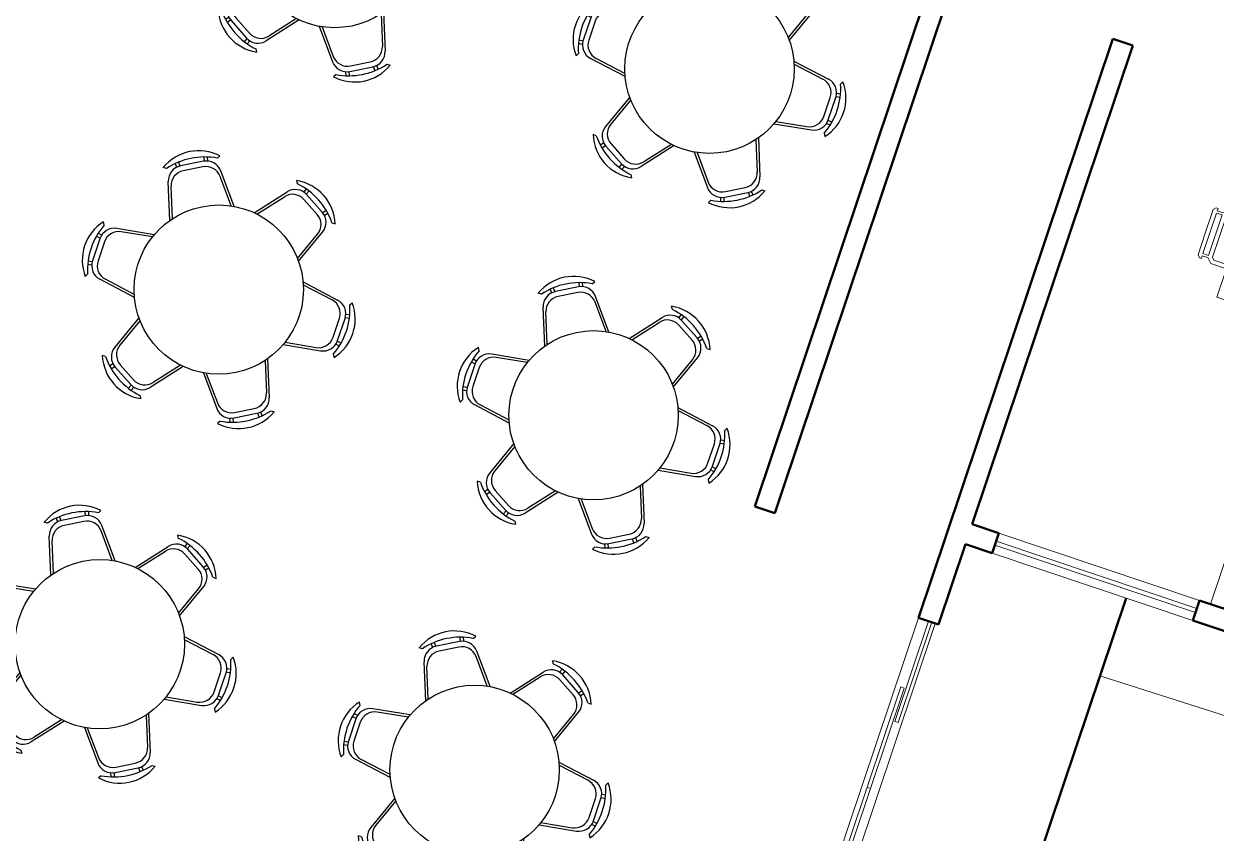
# Model space of a CAD drawing. Header units: metres. Extents: x 263639 to 269142, y 7370519 to 7372711.
# Drawn here: x 268679.96 to 268688.41, y 7371422.32 to 7371428.06 of the extents above; entities that cross this region are included whole.
import ezdxf

# ---------------------------------------------------------------- set-up
doc = ezdxf.new("R2010")
doc.units = ezdxf.units.M
doc.layers.add('B-FURNITURE', color=22, linetype='Continuous')
for name, color, linetype, lineweight in [('Esq__0.05', 2, 'Continuous', 5), ('Esq__0.1', 134, 'Continuous', 15), ('Mob_0.05', 13, 'Continuous', 5), ('Mob_0.1', 31, 'Continuous', 9), ('Mob_Molhado_0.1', 21, 'Continuous', 13), ('Parede', 6, 'Continuous', 50)]:
    doc.layers.add(name, color=color, linetype=linetype, lineweight=lineweight)

# ---------------------------------------------------------------- blocks, each defined once
blk = doc.blocks.new('A$C04CB22A3')
at = {"layer": 'B-FURNITURE', "color": 33}
for p, q in [((-0.1241, 0.9372), (-0.1201, 0.9092)), ((-0.1007, 0.9423), (-0.0965, 0.9129)), ((0.0839, 0.9423), (0.0797, 0.9129)), ((0.1073, 0.9372), (0.1033, 0.9092)), ((-0.1923, 0.9151), (-0.2131, 0.9258)), ((0.0747, 0.913), (-0.0915, 0.913)), ((0.1756, 0.9151), (0.1963, 0.9272)), ((-0.242, 0.549), (-0.1981, 0.8222)), ((0.224, 0.5566), (0.1813, 0.8222)), ((-0.7047, 0.6096), (-0.7048, 0.6336)), ((0.6963, 0.6241), (0.6952, 0.6475)), ((-0.7534, 0.5212), (-0.8365, 0.3773)), ((-0.7741, 0.5438), (-0.7508, 0.5255)), ((-0.758, 0.5616), (-0.7357, 0.5441)), ((-0.3701, 0.4723), (-0.6214, 0.5681)), ((0.3545, 0.4841), (0.613, 0.5826)), ((0.7496, 0.5761), (0.7273, 0.5586)), ((0.7657, 0.5583), (0.7424, 0.54)), ((0.8281, 0.3918), (0.745, 0.5357)), ((-0.8737, 0.3611), (-0.8474, 0.3506)), ((-0.8664, 0.384), (-0.8388, 0.3729)), ((0.858, 0.3985), (0.8305, 0.3875)), ((0.8653, 0.3756), (0.839, 0.3651)), ((-0.8887, 0.291), (-0.9083, 0.2784)), ((0.594, 0.0843), (0.8027, 0.254)), ((0.8803, 0.3055), (0.9012, 0.2936)), ((-0.5965, 0.065), (-0.8111, 0.2395)), ((-0.594, -0.0843), (-0.8027, -0.254)), ((0.5965, -0.065), (0.8111, -0.2395)), ((-0.8803, -0.3055), (-0.9012, -0.2936)), ((0.8887, -0.291), (0.9083, -0.2784)), ((-0.8653, -0.3756), (-0.839, -0.3651)), ((-0.858, -0.3985), (-0.8305, -0.3875)), ((-0.8281, -0.3918), (-0.745, -0.5357)), ((0.7534, -0.5212), (0.8365, -0.3773)), ((0.8664, -0.384), (0.8388, -0.3729)), ((0.8737, -0.3611), (0.8474, -0.3506)), ((-0.3545, -0.4841), (-0.613, -0.5826)), ((0.3701, -0.4723), (0.6214, -0.5681)), ((-0.7657, -0.5583), (-0.7424, -0.54)), ((-0.7496, -0.5761), (-0.7273, -0.5586)), ((-0.224, -0.5566), (-0.1813, -0.8222)), ((0.242, -0.549), (0.1981, -0.8222)), ((0.758, -0.5616), (0.7357, -0.5441)), ((0.7741, -0.5438), (0.7508, -0.5255)), ((-0.6963, -0.6241), (-0.6952, -0.6475)), ((0.7047, -0.6096), (0.7048, -0.6336)), ((-0.1756, -0.9151), (-0.1963, -0.9272)), ((-0.1073, -0.9372), (-0.1033, -0.9092)), ((-0.0839, -0.9423), (-0.0797, -0.9129)), ((-0.0747, -0.913), (0.0915, -0.913)), ((0.1007, -0.9423), (0.0965, -0.9129)), ((0.1241, -0.9372), (0.1201, -0.9092)), ((0.1923, -0.9151), (0.2131, -0.9258))]:
    blk.add_line(p, q, dxfattribs=at)
at = {"layer": 'B-FURNITURE', "color": 253}
for p, q in [((0.0625, 0.8756), (-0.0792, 0.8756)), ((-0.2224, 0.5573), (-0.1859, 0.7848)), ((0.2046, 0.5641), (0.1691, 0.7848)), ((-0.3862, 0.4592), (-0.5951, 0.5388)), ((0.3714, 0.4712), (0.5867, 0.5534)), ((-0.7271, 0.4919), (-0.798, 0.3692)), ((0.7896, 0.3837), (0.7187, 0.5065)), ((-0.5938, 0.086), (-0.7726, 0.2314)), ((0.5908, 0.1049), (0.7642, 0.2459)), ((-0.5908, -0.1049), (-0.7642, -0.2459)), ((0.5938, -0.086), (0.7726, -0.2314)), ((-0.7896, -0.3837), (-0.7187, -0.5065)), ((0.7271, -0.4919), (0.798, -0.3692)), ((-0.3714, -0.4712), (-0.5867, -0.5534)), ((0.3862, -0.4592), (0.5951, -0.5388)), ((-0.2046, -0.5641), (-0.1691, -0.7848)), ((0.2224, -0.5573), (0.1859, -0.7848)), ((-0.0625, -0.8756), (0.0792, -0.8756))]:
    blk.add_line(p, q, dxfattribs=at)
at = {"layer": 'B-FURNITURE', "color": 33}
blk.add_circle((0, 0), 0.6, dxfattribs=at)
for centre, radius, start, end in [((-0.0075, 0.6763), 0.3233, 50.90281, 129.48628), ((-0.0084, 0.463), 0.4881, 67.85911, 112.14089), ((-0.0915, 0.805), 0.108, 90, 170.87633), ((0.0747, 0.805), 0.108, 9.12367, 90), ((-0.5895, 0.3316), 0.3233, 110.90281, 189.48628), ((-0.4052, 0.2243), 0.4881, 127.85911, 172.14089), ((0.582, 0.3447), 0.3233, 350.90281, 69.48628), ((0.3968, 0.2388), 0.4881, 7.85911, 52.14089), ((-0.6598, 0.4672), 0.108, 69.12367, 150), ((0.6515, 0.4817), 0.108, 30, 110.87633), ((-0.7429, 0.3233), 0.108, 150, 230.87633), ((0.7345, 0.3378), 0.108, 309.12367, 30), ((0.7429, -0.3233), 0.108, 330, 50.87633), ((-0.582, -0.3447), 0.3233, 170.90281, 249.48628), ((-0.3968, -0.2388), 0.4881, 187.85911, 232.14089), ((-0.7345, -0.3378), 0.108, 129.12367, 210), ((0.4052, -0.2243), 0.4881, 307.85911, 352.14089), ((0.5895, -0.3316), 0.3233, 290.90281, 9.48628), ((-0.6515, -0.4817), 0.108, 210, 290.87633), ((0.6598, -0.4672), 0.108, 249.12367, 330), ((-0.0747, -0.805), 0.108, 189.12367, 270), ((0.0915, -0.805), 0.108, 270, 350.87633), ((0.0075, -0.6763), 0.3233, 230.90281, 309.48628), ((0.0084, -0.463), 0.4881, 247.85911, 292.14089)]:
    blk.add_arc(centre, radius, start, end, dxfattribs=at)
at = {"layer": 'B-FURNITURE', "color": 253}
for centre, start, end in [((-0.0792, 0.7676), 90, 170.87633), ((0.0625, 0.7676), 9.12367, 90), ((-0.6336, 0.4379), 69.12367, 150), ((0.6252, 0.4525), 30, 110.87633), ((-0.7044, 0.3152), 150, 230.87633), ((0.696, 0.3297), 309.12367, 30), ((-0.696, -0.3297), 129.12367, 210), ((0.7044, -0.3152), 330, 50.87633), ((-0.6252, -0.4525), 210, 290.87633), ((0.6336, -0.4379), 249.12367, 330), ((-0.0625, -0.7676), 189.12367, 270), ((0.0792, -0.7676), 270, 350.87633)]:
    blk.add_arc(centre, 0.108, start, end, dxfattribs=at)
blk = doc.blocks.new('Mesa 150x150')
at = {"layer": 'Mob_0.05'}
for p, q in [((-110.97, 75.97), (-112.54, 74.39)), ((-110.97, 75.97), (-80.12, 75.97)), ((-78.54, 74.39), (-80.12, 75.97)), ((-44.54, 74.39), (-42.97, 75.97)), ((-12.12, 75.97), (-42.97, 75.97)), ((-12.12, 75.97), (-10.54, 74.39)), ((-112.54, 64.13), (-112.54, 74.39)), ((-78.54, 74.39), (-78.54, 64.13)), ((-44.54, 74.39), (-44.54, 64.13)), ((-10.54, 64.13), (-10.54, 74.39)), ((-148.38, 38.56), (-146.8, 40.13)), ((-148.38, 38.56), (-148.38, 7.71)), ((-136.54, 40.13), (-146.8, 40.13)), ((13.46, 40.13), (23.71, 40.13)), ((25.29, 38.56), (23.71, 40.13)), ((25.29, 38.56), (25.29, 7.71)), ((-146.8, 6.13), (-148.38, 7.71)), ((-146.8, 6.13), (-136.54, 6.13)), ((23.71, 6.13), (13.46, 6.13)), ((23.71, 6.13), (25.29, 7.71)), ((-146.8, -27.87), (-148.38, -29.44)), ((-148.38, -60.29), (-148.38, -29.44)), ((-146.8, -27.87), (-136.54, -27.87)), ((23.71, -27.87), (13.46, -27.87)), ((23.71, -27.87), (25.29, -29.44)), ((25.29, -60.29), (25.29, -29.44)), ((-148.38, -60.29), (-146.8, -61.87)), ((-136.54, -61.87), (-146.8, -61.87)), ((13.46, -61.87), (23.71, -61.87)), ((25.29, -60.29), (23.71, -61.87)), ((-112.54, -85.87), (-112.54, -96.13)), ((-78.54, -96.13), (-78.54, -85.87)), ((-44.54, -96.13), (-44.54, -85.87)), ((-10.54, -85.87), (-10.54, -96.13)), ((-110.97, -97.7), (-112.54, -96.13)), ((-110.97, -97.7), (-80.12, -97.7)), ((-78.54, -96.13), (-80.12, -97.7)), ((-44.54, -96.13), (-42.97, -97.7)), ((-12.12, -97.7), (-42.97, -97.7)), ((-12.12, -97.7), (-10.54, -96.13))]:
    blk.add_line(p, q, dxfattribs=at)
at = {"layer": 'Mob_0.1'}
for p, q in [((-112.55, 86.13), (-114.22, 84.47)), ((-114.22, 83.13), (-114.22, 84.47)), ((-112.55, 86.13), (-95.71, 86.13)), ((-95.71, 86.13), (-78.88, 86.13)), ((-77.21, 84.47), (-78.88, 86.13)), ((-77.21, 83.13), (-77.21, 84.47)), ((-45.88, 84.47), (-44.21, 86.13)), ((-45.88, 83.13), (-45.88, 84.47)), ((-27.38, 86.13), (-44.21, 86.13)), ((-10.54, 86.13), (-27.38, 86.13)), ((-10.54, 86.13), (-8.87, 84.47)), ((-8.87, 83.13), (-8.87, 84.47)), ((-112.21, 78.97), (-115.54, 75.63)), ((-115.54, 64.13), (-115.54, 75.63)), ((-114.22, 83.13), (-112.22, 83.13)), ((-112.21, 78.97), (-112.22, 83.13)), ((-110.55, 78.97), (-110.56, 83.13)), ((-110.56, 83.13), (-80.56, 83.13)), ((-110.55, 78.97), (-80.56, 78.97)), ((-80.56, 83.13), (-80.56, 78.97)), ((-78.89, 83.13), (-78.89, 78.97)), ((-78.89, 83.13), (-77.21, 83.13)), ((-75.54, 75.63), (-78.88, 78.97)), ((-75.54, 75.63), (-75.54, 64.13)), ((-47.54, 75.63), (-44.21, 78.97)), ((-47.54, 75.63), (-47.54, 64.13)), ((-44.2, 83.13), (-45.88, 83.13)), ((-44.2, 83.13), (-44.2, 78.97)), ((-42.53, 83.13), (-42.53, 78.97)), ((-12.53, 83.13), (-42.53, 83.13)), ((-12.54, 78.97), (-42.53, 78.97)), ((-12.54, 78.97), (-12.53, 83.13)), ((-10.88, 78.97), (-10.87, 83.13)), ((-10.88, 78.97), (-7.54, 75.63)), ((-8.87, 83.13), (-10.87, 83.13)), ((-7.54, 64.13), (-7.54, 75.63)), ((13.46, 64.13), (-136.54, 64.13)), ((-136.54, 64.13), (-136.54, -85.87)), ((-47.54, 64.13), (-7.54, 64.13)), ((13.46, -85.87), (13.46, 64.13)), ((-151.38, 39.8), (-148.04, 43.13)), ((-136.54, 43.13), (-148.04, 43.13)), ((13.46, 43.13), (24.96, 43.13)), ((28.29, 39.8), (24.96, 43.13)), ((-158.54, 40.14), (-156.88, 41.8)), ((-158.54, 40.14), (-158.54, 23.3)), ((-155.54, 41.8), (-156.88, 41.8)), ((-155.54, 41.8), (-155.54, 39.81)), ((-151.38, 39.8), (-155.54, 39.81)), ((-151.38, 38.13), (-155.54, 38.14)), ((-155.54, 38.14), (-155.54, 8.14)), ((-151.38, 38.13), (-151.38, 8.14)), ((28.29, 39.8), (32.46, 39.81)), ((28.29, 38.13), (32.46, 38.14)), ((28.29, 38.13), (28.29, 8.14)), ((32.46, 41.8), (33.79, 41.8)), ((32.46, 41.8), (32.46, 39.81)), ((32.46, 38.14), (32.46, 8.14)), ((35.46, 40.14), (33.79, 41.8)), ((35.46, 40.14), (35.46, 23.3)), ((-158.54, 23.3), (-158.54, 6.47)), ((35.46, 23.3), (35.46, 6.47)), ((-156.88, 4.8), (-158.54, 6.47)), ((-155.54, 4.8), (-156.88, 4.8)), ((-155.54, 8.14), (-151.38, 8.14)), ((-155.54, 6.48), (-151.38, 6.48)), ((-155.54, 6.48), (-155.54, 4.8)), ((-148.04, 3.13), (-151.38, 6.47)), ((-148.04, 3.13), (-136.54, 3.13)), ((24.96, 3.13), (13.46, 3.13)), ((24.96, 3.13), (28.29, 6.47)), ((32.46, 8.14), (28.29, 8.14)), ((32.46, 6.48), (28.29, 6.48)), ((32.46, 6.48), (32.46, 4.8)), ((32.46, 4.8), (33.79, 4.8)), ((33.79, 4.8), (35.46, 6.47)), ((-148.04, -24.87), (-151.38, -28.2)), ((-148.04, -24.87), (-136.54, -24.87)), ((24.96, -24.87), (13.46, -24.87)), ((13.46, -24.87), (13.46, -64.87)), ((24.96, -24.87), (28.29, -28.2)), ((-156.88, -26.53), (-158.54, -28.2)), ((-158.54, -45.04), (-158.54, -28.2)), ((-155.54, -26.53), (-156.88, -26.53)), ((-155.54, -28.21), (-155.54, -26.53)), ((-155.54, -28.21), (-151.38, -28.21)), ((-155.54, -29.88), (-151.38, -29.88)), ((-155.54, -59.88), (-155.54, -29.88)), ((-151.38, -59.87), (-151.38, -29.88)), ((32.46, -28.21), (28.29, -28.21)), ((32.46, -29.88), (28.29, -29.88)), ((28.29, -59.87), (28.29, -29.88)), ((32.46, -26.53), (33.79, -26.53)), ((32.46, -28.21), (32.46, -26.53)), ((32.46, -59.88), (32.46, -29.88)), ((33.79, -26.53), (35.46, -28.2)), ((35.46, -45.04), (35.46, -28.2)), ((-158.54, -61.87), (-158.54, -45.04)), ((35.46, -61.87), (35.46, -45.04)), ((-158.54, -61.87), (-156.88, -63.54)), ((-155.54, -63.54), (-156.88, -63.54)), ((-151.38, -59.87), (-155.54, -59.88)), ((-151.38, -61.53), (-155.54, -61.55)), ((-155.54, -63.54), (-155.54, -61.55)), ((-151.38, -61.53), (-148.04, -64.87)), ((-136.54, -64.87), (-148.04, -64.87)), ((13.46, -64.87), (24.96, -64.87)), ((28.29, -61.53), (24.96, -64.87)), ((28.29, -59.87), (32.46, -59.88)), ((28.29, -61.53), (32.46, -61.55)), ((32.46, -63.54), (32.46, -61.55)), ((32.46, -63.54), (33.79, -63.54)), ((35.46, -61.87), (33.79, -63.54)), ((-136.54, -85.87), (13.46, -85.87)), ((-115.54, -85.87), (-115.54, -97.37)), ((-75.54, -97.37), (-75.54, -85.87)), ((-47.54, -97.37), (-47.54, -85.87)), ((-7.54, -85.87), (-7.54, -97.37)), ((-112.21, -100.7), (-115.54, -97.37)), ((-75.54, -97.37), (-78.88, -100.7)), ((-47.54, -97.37), (-44.21, -100.7)), ((-10.88, -100.7), (-7.54, -97.37)), ((-114.22, -104.87), (-114.22, -106.2)), ((-114.22, -104.87), (-112.22, -104.87)), ((-112.55, -107.87), (-114.22, -106.2)), ((-112.55, -107.87), (-95.71, -107.87)), ((-112.21, -100.7), (-112.22, -104.87)), ((-110.55, -100.7), (-110.56, -104.87)), ((-110.56, -104.87), (-80.56, -104.87)), ((-110.55, -100.7), (-80.56, -100.7)), ((-95.71, -107.87), (-78.88, -107.87)), ((-80.56, -104.87), (-80.56, -100.7)), ((-78.89, -104.87), (-78.89, -100.7)), ((-78.89, -104.87), (-77.21, -104.87)), ((-77.21, -106.2), (-78.88, -107.87)), ((-77.21, -104.87), (-77.21, -106.2)), ((-45.88, -104.87), (-45.88, -106.2)), ((-44.2, -104.87), (-45.88, -104.87)), ((-45.88, -106.2), (-44.21, -107.87)), ((-27.38, -107.87), (-44.21, -107.87)), ((-44.2, -104.87), (-44.2, -100.7)), ((-42.53, -104.87), (-42.53, -100.7)), ((-12.54, -100.7), (-42.53, -100.7)), ((-12.53, -104.87), (-42.53, -104.87)), ((-10.54, -107.87), (-27.38, -107.87)), ((-12.54, -100.7), (-12.53, -104.87)), ((-10.88, -100.7), (-10.87, -104.87)), ((-8.87, -104.87), (-10.87, -104.87)), ((-10.54, -107.87), (-8.87, -106.2)), ((-8.87, -104.87), (-8.87, -106.2))]:
    blk.add_line(p, q, dxfattribs=at)

msp = doc.modelspace()

# ---------------------------------------------------------------- linework, layer by layer
at = {"layer": 'Esq__0.05'}
for p, q in [((268686.2972, 7371423.8477), (268686.2971, 7371423.8472)), ((268686.4158, 7371423.808), (268685.6208, 7371421.4378))]:
    msp.add_line(p, q, dxfattribs=at)
for points in [[(268686.8676, 7371424.4475), (268688.2897, 7371423.9705)], [(268686.8199, 7371424.3052), (268688.242, 7371423.8283)], [(268685.5023, 7371421.4775), (268686.2971, 7371423.8472)]]:
    msp.add_lwpolyline(points, dxfattribs=at)
at = {"layer": 'Esq__0.1'}
for points in [[(268686.8389, 7371424.3621), (268688.2611, 7371423.8852)], [(268686.8485, 7371424.3906), (268688.2706, 7371423.9136)], [(268687.5828, 7371423.4352), (268696.9899, 7371420.4388)]]:
    msp.add_lwpolyline(points, dxfattribs=at)
for points in [[(268686.1534, 7371423.1043), (268686.3915, 7371423.8155), (268686.3678, 7371423.8234), (268686.1297, 7371423.1122)], [(268685.9578, 7371422.6383), (268686.1959, 7371423.3495), (268686.1722, 7371423.3575), (268685.9341, 7371422.6463)], [(268685.7193, 7371421.9273), (268685.9574, 7371422.6385), (268685.9337, 7371422.6464), (268685.6956, 7371421.9352)]]:
    msp.add_lwpolyline(points, close=True, dxfattribs=at)
at = {"layer": 'Mob_Molhado_0.1'}
msp.add_lwpolyline([(268688.5276, 7371424.4219), (268688.3675, 7371423.9444)], dxfattribs=at)
at = {"layer": 'Parede'}
for p, q in [((268685.3276, 7371424.7303), (268685.2799, 7371424.5881)), ((268685.2799, 7371424.5881), (268685.1377, 7371424.6358)), ((268686.6779, 7371424.5111), (268686.8676, 7371424.4475)), ((268686.6302, 7371424.3688), (268686.8199, 7371424.3052)), ((268686.0122, 7371418.7523), (268687.768, 7371423.9873)), ((268688.2897, 7371423.9705), (268690.7548, 7371423.1437)), ((268686.4393, 7371423.7995), (268686.2971, 7371423.8472)), ((268688.242, 7371423.8283), (268690.8493, 7371422.9538))]:
    msp.add_line(p, q, dxfattribs=at)
for points in [[(268686.7116, 7371429.3288), (268685.1377, 7371424.6358)], [(268686.8539, 7371429.2811), (268685.3276, 7371424.7303)], [(268686.488, 7371424.4165), (268687.6736, 7371427.9515)], [(268686.6779, 7371424.5111), (268687.8158, 7371427.9038)], [(268687.6736, 7371427.9515), (268687.8158, 7371427.9038)], [(268686.2971, 7371423.8472), (268686.488, 7371424.4165)], [(268686.8676, 7371424.4475), (268686.8199, 7371424.3052)], [(268686.4393, 7371423.7995), (268686.6302, 7371424.3688)], [(268688.242, 7371423.8283), (268688.2897, 7371423.9705)]]:
    msp.add_lwpolyline(points, dxfattribs=at)

# ---------------------------------------------------------------- block references
at = {"rotation": 71.45923321351376}
for p in [(268682.161, 7371428.6297), (268684.8169, 7371427.7389), (268681.3399, 7371426.1734), (268683.9959, 7371425.2827), (268680.497, 7371423.6602), (268683.153, 7371422.7695)]:
    msp.add_blockref('A$C04CB22A3', p, dxfattribs=at)
at = {"layer": 'Mob_0.1', "xscale": 0.010071942448723, "yscale": 0.010071942448723, "zscale": 0.010071942448723, "rotation": 251.4592332135138}
msp.add_blockref('Mesa 150x150', (268689.2747, 7371425.9742), dxfattribs=at)

doc.saveas('drawing.dxf')
